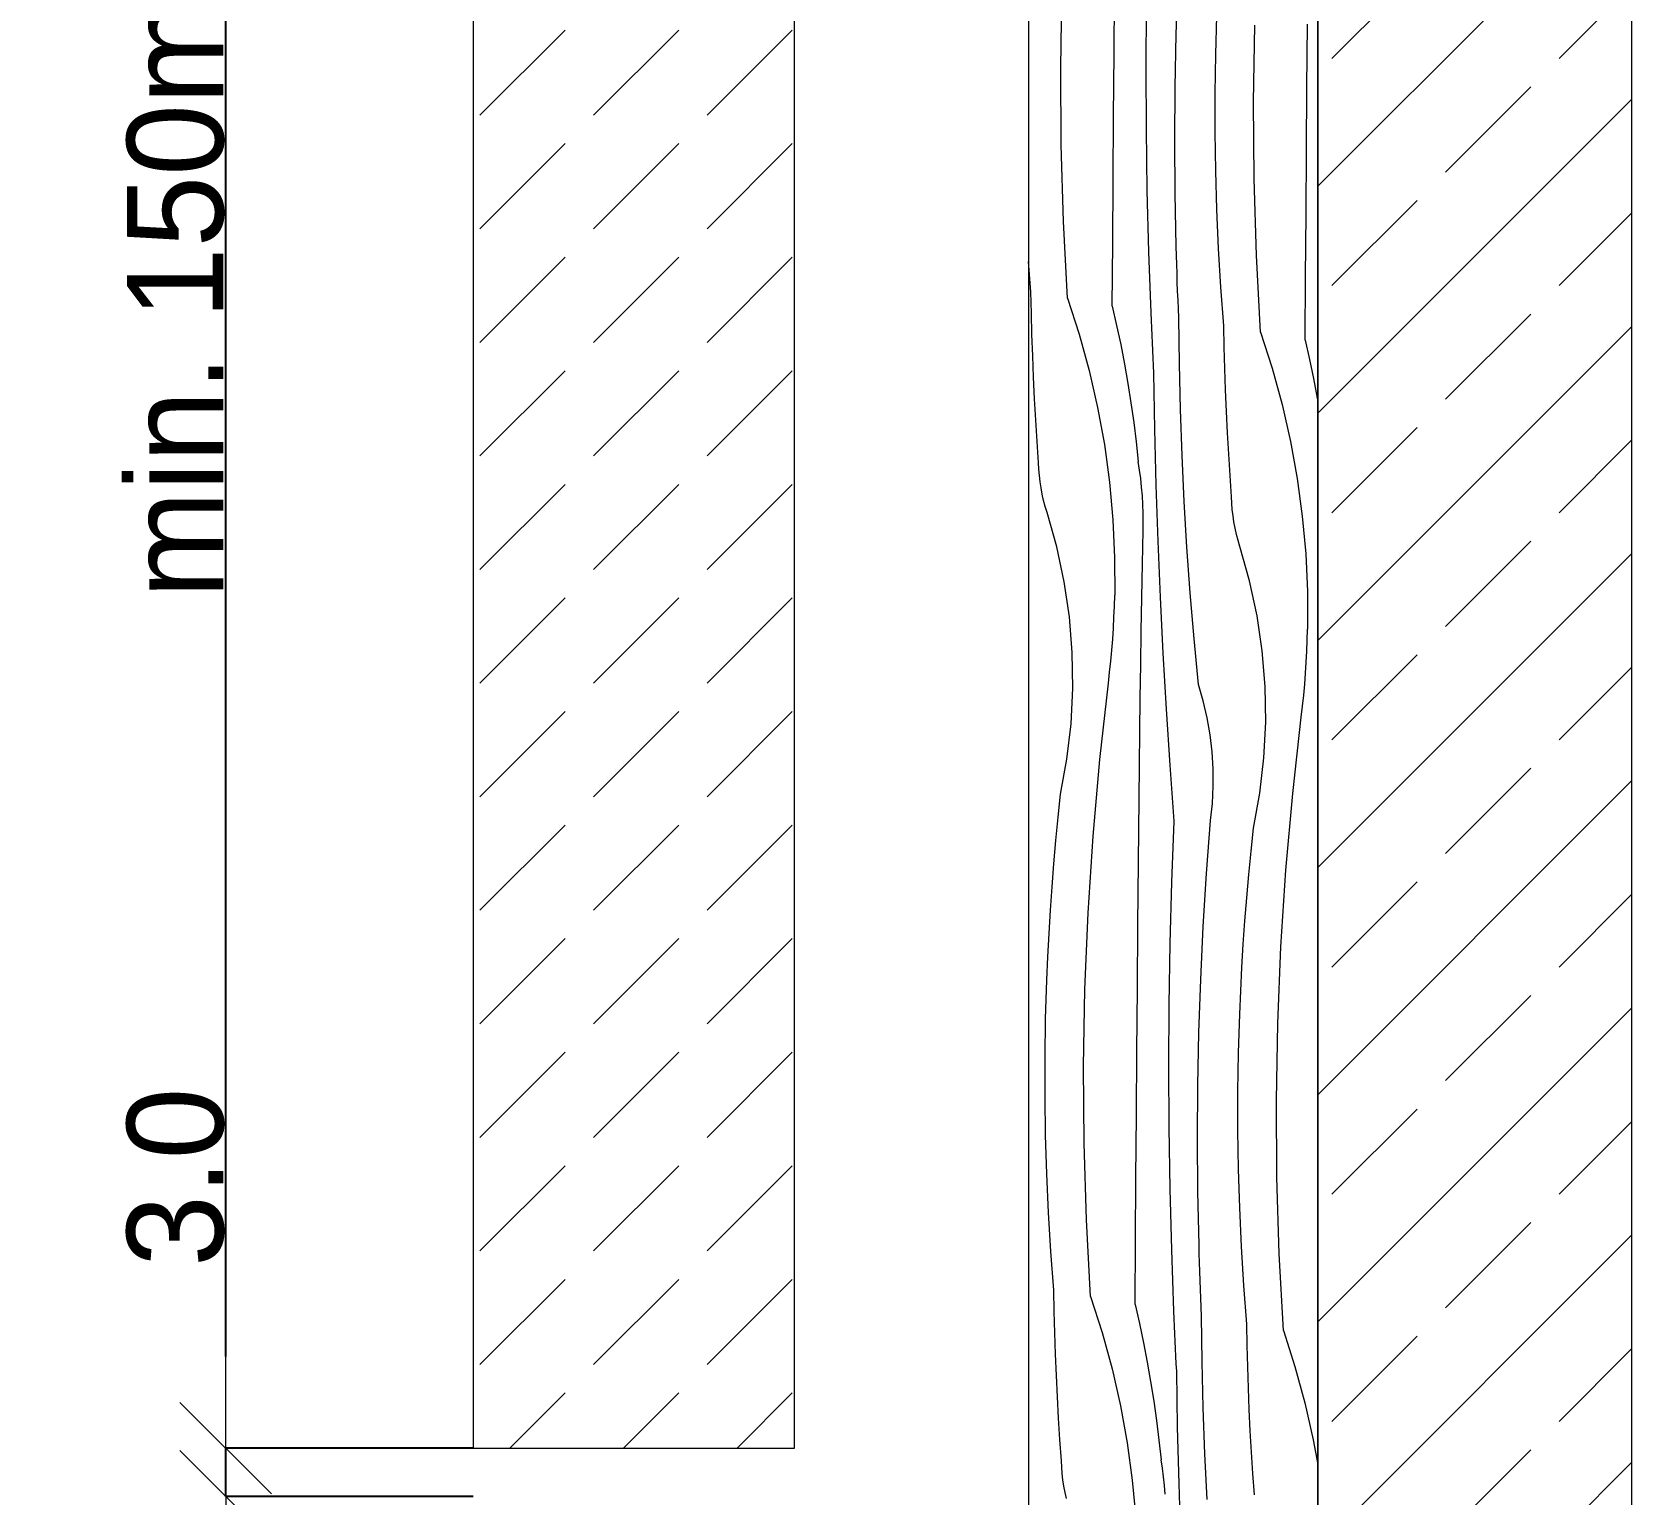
# Model space of a CAD drawing. Header units: millimetres. Extents: x -7826 to 55813, y 465 to 25965.
# Drawn here: x 48603 to 49599, y 7634 to 8545 of the extents above; entities that cross this region are included whole.
import ezdxf

# ---------------------------------------------------------------- set-up
doc = ezdxf.new("R2010")
doc.units = ezdxf.units.MM
doc.layers.add('2D Drafting - General2', color=251, linetype='Continuous', lineweight=15)
doc.layers.add('2D Drafting - General81', color=251, linetype='Continuous', lineweight=20)
doc.layers.add('Wymiarowanie', color=7, linetype='Continuous')
doc.styles.add('GENERATED_STYLE_3', font='kartika.ttf')
doc.dimstyles.new('GENERATED_STYLE__7', dxfattribs={"dimtxt": 60.000002, "dimasz": 57, "dimexe": 0.18, "dimexo": 0, "dimgap": 0.09, "dimtad": 1, "dimdec": 1, "dimlfac": 0.1, "dimzin": 0, "dimdsep": 46, "dimtxsty": 'GENERATED_STYLE_3', "dimblk": 'ARROWHEAD_6', "dimblk1": 'ARROWHEAD_6', "dimblk2": 'ARROWHEAD_6', "dimcen": 0.09, "dimclrd": 161, "dimclre": 161, "dimclrt": 161, "dimadec": 0, "dimazin": 0, "dimtfac": 1, "dimtdec": 4, "dimtmove": 0, "dimatfit": 3, "dimfxl": 0, "dimtolj": 1, "dimtzin": 0, "dimarcsym": 0})

# ---------------------------------------------------------------- blocks, each defined once
blk = doc.blocks.new('*X18')
at = {"layer": '2D Drafting - General81', "linetype": 'Continuous'}
for p, q in [((-49488.33, 57184.71), (-49487.21, 57217.74)), ((-49560.13, 57163.72), (-49559.3, 57211.53)), ((-49526.95, 57172.83), (-49526.64, 57212.17)), ((-49507.02, 57163.78), (-49506.79, 57201.94)), ((-49463.68, 57172.09), (-49462.95, 57196.23)), ((-49440.06, 57142.55), (-49439.23, 57190.36)), ((-49406.89, 57151.66), (-49406.58, 57191)), ((-49488.99, 57151.67), (-49488.33, 57184.71)), ((-49527.25, 57133.48), (-49526.95, 57172.83)), ((-49464.05, 57147.95), (-49463.68, 57172.09)), ((-49559.84, 57115.9), (-49560.13, 57163.72)), ((-49506.85, 57125.62), (-49507.02, 57163.78)), ((-49489.21, 57118.62), (-49488.99, 57151.67)), ((-49464.05, 57123.8), (-49464.05, 57147.95)), ((-49407.18, 57112.31), (-49406.89, 57151.66)), ((-49439.77, 57094.73), (-49440.06, 57142.55)), ((-49527.54, 57094.14), (-49527.25, 57133.48)), ((-49506.28, 57087.47), (-49506.85, 57125.62)), ((-49558.41, 57068.1), (-49559.84, 57115.9)), ((-49488.97, 57085.58), (-49489.21, 57118.62)), ((-49463.69, 57099.65), (-49464.05, 57123.8)), ((-49407.47, 57072.97), (-49407.18, 57112.31)), ((-49462.97, 57075.52), (-49463.69, 57099.65)), ((-49527.81, 57054.79), (-49527.54, 57094.14)), ((-49505.3, 57049.33), (-49506.28, 57087.47)), ((-49488.29, 57052.54), (-49488.97, 57085.58)), ((-49438.35, 57046.93), (-49439.77, 57094.73)), ((-49461.88, 57051.39), (-49462.97, 57075.52)), ((-49555.86, 57020.35), (-49558.41, 57068.1)), ((-49407.74, 57033.62), (-49407.47, 57072.97)), ((-49528.06, 57015.45), (-49527.81, 57054.79)), ((-49503.92, 57011.19), (-49505.3, 57049.33)), ((-49488.13, 57046.99), (-49488.29, 57052.54)), ((-49487.96, 57041.44), (-49488.13, 57046.99)), ((-49460.43, 57027.29), (-49461.88, 57051.39)), ((-49435.8, 56999.18), (-49438.35, 57046.93)), ((-49578.69, 57024.38), (-49580.11, 57043.29)), ((-49487.77, 57035.89), (-49487.96, 57041.44)), ((-49487.58, 57030.34), (-49487.77, 57035.89)), ((-49487.37, 57024.79), (-49487.58, 57030.34)), ((-49458.62, 57003.21), (-49460.43, 57027.29)), ((-49407.99, 56994.28), (-49407.74, 57033.62)), ((-49578.43, 57011.06), (-49578.69, 57024.38)), ((-49555.86, 57020.35), (-49548.64, 56997.97)), ((-49487.14, 57019.24), (-49487.37, 57024.79)), ((-49486.91, 57013.7), (-49487.14, 57019.24)), ((-49578.06, 56997.75), (-49578.43, 57011.06)), ((-49528.06, 57015.45), (-49525.35, 57003.48)), ((-49503.72, 57006.52), (-49503.92, 57011.19)), ((-49503.52, 57001.84), (-49503.72, 57006.52)), ((-49486.66, 57008.15), (-49486.91, 57013.7)), ((-49486.32, 56979.57), (-49486.66, 57008.15)), ((-49577.61, 56984.43), (-49578.06, 56997.75)), ((-49548.64, 56997.97), (-49542.41, 56975.29)), ((-49525.35, 57003.48), (-49522.84, 56991.47)), ((-49503.31, 56997.17), (-49503.52, 57001.84)), ((-49503.09, 56992.5), (-49503.31, 56997.17)), ((-49458.36, 56989.89), (-49458.62, 57003.21)), ((-49435.8, 56999.18), (-49428.57, 56976.8)), ((-49522.84, 56991.47), (-49520.52, 56979.42)), ((-49502.87, 56987.82), (-49503.09, 56992.5)), ((-49502.64, 56983.15), (-49502.87, 56987.82)), ((-49458, 56976.57), (-49458.36, 56989.89)), ((-49407.99, 56994.28), (-49405.28, 56982.31)), ((-49577.06, 56971.13), (-49577.61, 56984.43)), ((-49520.52, 56979.42), (-49518.39, 56967.34)), ((-49502.41, 56978.48), (-49502.64, 56983.15)), ((-49502.17, 56973.8), (-49502.41, 56978.48)), ((-49485.64, 56951), (-49486.32, 56979.57)), ((-49457.54, 56963.26), (-49458, 56976.57)), ((-49428.57, 56976.8), (-49422.35, 56954.12)), ((-49405.28, 56982.31), (-49402.77, 56970.3)), ((-49576.42, 56957.82), (-49577.06, 56971.13)), ((-49542.41, 56975.29), (-49537.2, 56952.36)), ((-49518.39, 56967.34), (-49516.47, 56955.22)), ((-49501.59, 56938.9), (-49502.17, 56973.8)), ((-49402.77, 56970.3), (-49400.45, 56958.25)), ((-49575.68, 56944.52), (-49576.42, 56957.82)), ((-49456.99, 56949.95), (-49457.54, 56963.26)), ((-49400.45, 56958.25), (-49400.11, 56956.35)), ((-49537.2, 56952.36), (-49533, 56929.21)), ((-49516.47, 56955.22), (-49514.74, 56943.07)), ((-49484.62, 56922.44), (-49485.64, 56951)), ((-49456.35, 56936.65), (-49456.99, 56949.95)), ((-49422.35, 56954.12), (-49417.13, 56931.18)), ((-49574.85, 56931.23), (-49575.68, 56944.52)), ((-49514.74, 56943.07), (-49513.22, 56930.9)), ((-49500.72, 56904), (-49501.59, 56938.9)), ((-49455.61, 56923.35), (-49456.35, 56936.65)), ((-49573.92, 56917.94), (-49574.85, 56931.23)), ((-49533, 56929.21), (-49529.84, 56905.91)), ((-49513.22, 56930.9), (-49511.89, 56918.7)), ((-49417.13, 56931.18), (-49412.94, 56908.04)), ((-49573.75, 56913.99), (-49573.92, 56917.94)), ((-49511.06, 56913.38), (-49511.89, 56918.7)), ((-49483.26, 56893.89), (-49484.62, 56922.44)), ((-49454.78, 56910.06), (-49455.61, 56923.35)), ((-49573.43, 56910.06), (-49573.75, 56913.99)), ((-49572.98, 56906.14), (-49573.43, 56910.06)), ((-49572.39, 56902.23), (-49572.98, 56906.14)), ((-49510.36, 56908.05), (-49511.06, 56913.38)), ((-49509.79, 56902.7), (-49510.36, 56908.05)), ((-49453.86, 56896.77), (-49454.78, 56910.06)), ((-49412.94, 56908.04), (-49409.77, 56884.74)), ((-49571.66, 56898.35), (-49572.39, 56902.23)), ((-49570.8, 56894.5), (-49571.66, 56898.35)), ((-49529.84, 56905.91), (-49527.71, 56882.48)), ((-49509.34, 56897.34), (-49509.79, 56902.7)), ((-49509.02, 56891.97), (-49509.34, 56897.34)), ((-49499.56, 56869.1), (-49500.72, 56904)), ((-49453.68, 56892.82), (-49453.86, 56896.77)), ((-49569.8, 56890.68), (-49570.8, 56894.5)), ((-49568.67, 56886.89), (-49569.8, 56890.68)), ((-49562.63, 56865.55), (-49568.67, 56886.89)), ((-49508.82, 56886.59), (-49509.02, 56891.97)), ((-49508.75, 56881.21), (-49508.82, 56886.59)), ((-49481.57, 56865.36), (-49483.26, 56893.89)), ((-49453.36, 56888.89), (-49453.68, 56892.82)), ((-49452.91, 56884.96), (-49453.36, 56888.89)), ((-49527.71, 56882.48), (-49526.61, 56858.99)), ((-49508.81, 56875.83), (-49508.75, 56881.21)), ((-49452.32, 56881.06), (-49452.91, 56884.96)), ((-49451.59, 56877.18), (-49452.32, 56881.06)), ((-49450.73, 56873.33), (-49451.59, 56877.18)), ((-49409.77, 56884.74), (-49407.64, 56861.31)), ((-49509.25, 56854.94), (-49508.81, 56875.83)), ((-49498.11, 56834.22), (-49499.56, 56869.1)), ((-49449.73, 56869.5), (-49450.73, 56873.33)), ((-49448.6, 56865.72), (-49449.73, 56869.5)), ((-49557.99, 56843.86), (-49562.63, 56865.55)), ((-49526.61, 56858.99), (-49526.56, 56835.47)), ((-49479.54, 56836.85), (-49481.57, 56865.36)), ((-49442.56, 56844.38), (-49448.6, 56865.72)), ((-49407.64, 56861.31), (-49406.55, 56837.82)), ((-49509.66, 56834.05), (-49509.25, 56854.94)), ((-49554.78, 56821.92), (-49557.99, 56843.86)), ((-49477.17, 56808.37), (-49479.54, 56836.85)), ((-49437.93, 56822.69), (-49442.56, 56844.38)), ((-49406.55, 56837.82), (-49406.5, 56814.3)), ((-49527.02, 56821.74), (-49526.75, 56828.6)), ((-49526.75, 56828.6), (-49526.56, 56835.47)), ((-49510.04, 56813.16), (-49509.66, 56834.05)), ((-49496.38, 56799.35), (-49498.11, 56834.22)), ((-49552.99, 56799.81), (-49554.78, 56821.92)), ((-49527.38, 56814.87), (-49527.02, 56821.74)), ((-49434.71, 56800.75), (-49437.93, 56822.69)), ((-49528.36, 56801.17), (-49527.82, 56808.02)), ((-49527.82, 56808.02), (-49527.38, 56814.87)), ((-49510.38, 56792.27), (-49510.04, 56813.16)), ((-49474.46, 56779.92), (-49477.17, 56808.37)), ((-49406.95, 56800.57), (-49406.68, 56807.43)), ((-49406.68, 56807.43), (-49406.5, 56814.3)), ((-49552.65, 56777.63), (-49552.99, 56799.81)), ((-49528.99, 56794.32), (-49528.36, 56801.17)), ((-49494.36, 56764.5), (-49496.38, 56799.35)), ((-49432.92, 56778.64), (-49434.71, 56800.75)), ((-49407.31, 56793.7), (-49406.95, 56800.57)), ((-49530.5, 56780.67), (-49529.7, 56787.49)), ((-49529.7, 56787.49), (-49528.99, 56794.32)), ((-49510.69, 56771.37), (-49510.38, 56792.27)), ((-49408.29, 56780), (-49407.76, 56786.85)), ((-49407.76, 56786.85), (-49407.31, 56793.7)), ((-49553.75, 56755.48), (-49552.65, 56777.63)), ((-49535.83, 56733.15), (-49530.5, 56780.67)), ((-49471.42, 56769.63), (-49474.46, 56779.92)), ((-49432.58, 56756.46), (-49432.92, 56778.64)), ((-49408.92, 56773.15), (-49408.29, 56780)), ((-49510.96, 56750.48), (-49510.69, 56771.37)), ((-49468.97, 56759.19), (-49471.42, 56769.63)), ((-49409.63, 56766.32), (-49408.92, 56773.15)), ((-49492.05, 56729.66), (-49494.36, 56764.5)), ((-49467.12, 56748.63), (-49468.97, 56759.19)), ((-49415.77, 56711.98), (-49410.43, 56759.5)), ((-49410.43, 56759.5), (-49409.63, 56766.32)), ((-49556.28, 56733.45), (-49553.75, 56755.48)), ((-49511.21, 56729.59), (-49510.96, 56750.48)), ((-49465.87, 56737.98), (-49467.12, 56748.63)), ((-49433.68, 56734.31), (-49432.58, 56756.46)), ((-49465.23, 56727.27), (-49465.87, 56737.98)), ((-49560.25, 56711.62), (-49556.28, 56733.45)), ((-49540.04, 56685.51), (-49535.83, 56733.15)), ((-49511.41, 56708.69), (-49511.21, 56729.59)), ((-49489.46, 56694.85), (-49492.05, 56729.66)), ((-49465.2, 56716.54), (-49465.23, 56727.27)), ((-49436.22, 56712.27), (-49433.68, 56734.31)), ((-49561.77, 56697.19), (-49560.25, 56711.62)), ((-49511.77, 56669.35), (-49511.41, 56708.69)), ((-49465.77, 56705.83), (-49465.2, 56716.54)), ((-49440.18, 56690.45), (-49436.22, 56712.27)), ((-49419.97, 56664.34), (-49415.77, 56711.98)), ((-49563.17, 56682.75), (-49561.77, 56697.19)), ((-49466.96, 56695.17), (-49465.77, 56705.83)), ((-49490.9, 56656.72), (-49489.46, 56694.85)), ((-49469.42, 56662.22), (-49466.96, 56695.17)), ((-49441.71, 56676.02), (-49440.18, 56690.45)), ((-49564.44, 56668.3), (-49563.17, 56682.75)), ((-49543.13, 56637.8), (-49540.04, 56685.51)), ((-49565.57, 56653.83), (-49564.44, 56668.3)), ((-49512.11, 56630.01), (-49511.77, 56669.35)), ((-49443.1, 56661.58), (-49441.71, 56676.02)), ((-49471.43, 56629.24), (-49469.42, 56662.22)), ((-49444.37, 56647.13), (-49443.1, 56661.58)), ((-49423.06, 56616.62), (-49419.97, 56664.34)), ((-49566.58, 56639.36), (-49565.57, 56653.83)), ((-49491.94, 56618.58), (-49490.9, 56656.72)), ((-49445.51, 56632.66), (-49444.37, 56647.13)), ((-49567.45, 56624.88), (-49566.58, 56639.36)), ((-49545.09, 56590.02), (-49543.13, 56637.8)), ((-49512.43, 56590.66), (-49512.11, 56630.01)), ((-49473, 56596.23), (-49471.43, 56629.24)), ((-49446.51, 56618.19), (-49445.51, 56632.66)), ((-49568.2, 56610.39), (-49567.45, 56624.88)), ((-49492.58, 56580.43), (-49491.94, 56618.58)), ((-49447.38, 56603.71), (-49446.51, 56618.19)), ((-49568.81, 56595.89), (-49568.2, 56610.39)), ((-49425.02, 56568.85), (-49423.06, 56616.62)), ((-49448.13, 56589.22), (-49447.38, 56603.71)), ((-49569.54, 56571.75), (-49568.81, 56595.89)), ((-49545.92, 56542.21), (-49545.09, 56590.02)), ((-49512.74, 56551.32), (-49512.43, 56590.66)), ((-49474.12, 56563.2), (-49473, 56596.23)), ((-49448.74, 56574.72), (-49448.13, 56589.22)), ((-49492.81, 56542.27), (-49492.58, 56580.43)), ((-49569.9, 56547.61), (-49569.54, 56571.75)), ((-49449.47, 56550.58), (-49448.74, 56574.72)), ((-49425.85, 56521.04), (-49425.02, 56568.85)), ((-49474.78, 56530.16), (-49474.12, 56563.2)), ((-49569.91, 56523.46), (-49569.9, 56547.61)), ((-49513.04, 56511.97), (-49512.74, 56551.32)), ((-49449.84, 56526.44), (-49449.47, 56550.58)), ((-49545.62, 56494.39), (-49545.92, 56542.21)), ((-49492.64, 56504.11), (-49492.81, 56542.27)), ((-49475, 56497.11), (-49474.78, 56530.16)), ((-49569.55, 56499.31), (-49569.91, 56523.46)), ((-49449.84, 56502.29), (-49449.84, 56526.44)), ((-49425.56, 56473.22), (-49425.85, 56521.04)), ((-49513.32, 56472.63), (-49513.04, 56511.97)), ((-49568.82, 56475.18), (-49569.55, 56499.31)), ((-49492.06, 56465.96), (-49492.64, 56504.11)), ((-49449.48, 56478.14), (-49449.84, 56502.29)), ((-49544.2, 56446.59), (-49545.62, 56494.39)), ((-49474.76, 56464.07), (-49475, 56497.11)), ((-49448.76, 56454.01), (-49449.48, 56478.14)), ((-49567.74, 56451.05), (-49568.82, 56475.18)), ((-49513.59, 56433.28), (-49513.32, 56472.63)), ((-49424.13, 56425.42), (-49425.56, 56473.22)), ((-49491.09, 56427.82), (-49492.06, 56465.96)), ((-49474.08, 56431.03), (-49474.76, 56464.07)), ((-49566.29, 56426.95), (-49567.74, 56451.05)), ((-49447.67, 56429.88), (-49448.76, 56454.01)), ((-49541.65, 56398.84), (-49544.2, 56446.59)), ((-49513.85, 56393.94), (-49513.59, 56433.28)), ((-49473.92, 56425.48), (-49474.08, 56431.03)), ((-49446.22, 56405.78), (-49447.67, 56429.88)), ((-49564.48, 56402.87), (-49566.29, 56426.95)), ((-49489.71, 56389.68), (-49491.09, 56427.82)), ((-49473.75, 56419.93), (-49473.92, 56425.48)), ((-49473.56, 56414.38), (-49473.75, 56419.93)), ((-49421.58, 56377.67), (-49424.13, 56425.42)), ((-49473.36, 56408.83), (-49473.56, 56414.38)), ((-49473.15, 56403.28), (-49473.36, 56408.83)), ((-49564.21, 56389.55), (-49564.48, 56402.87)), ((-49541.65, 56398.84), (-49534.43, 56376.46)), ((-49472.93, 56397.73), (-49473.15, 56403.28)), ((-49444.41, 56381.7), (-49446.22, 56405.78)), ((-49563.85, 56376.24), (-49564.21, 56389.55)), ((-49513.85, 56393.94), (-49511.14, 56381.97)), ((-49489.51, 56385.01), (-49489.71, 56389.68)), ((-49472.7, 56392.19), (-49472.93, 56397.73)), ((-49472.45, 56386.64), (-49472.7, 56392.19)), ((-49511.14, 56381.97), (-49508.62, 56369.96)), ((-49489.31, 56380.33), (-49489.51, 56385.01)), ((-49489.1, 56375.66), (-49489.31, 56380.33)), ((-49472.11, 56358.06), (-49472.45, 56386.64)), ((-49444.15, 56368.38), (-49444.41, 56381.7)), ((-49563.4, 56362.92), (-49563.85, 56376.24)), ((-49534.43, 56376.46), (-49528.2, 56353.78)), ((-49508.62, 56369.96), (-49506.3, 56357.91)), ((-49488.88, 56370.99), (-49489.1, 56375.66)), ((-49488.66, 56366.31), (-49488.88, 56370.99)), ((-49443.79, 56355.06), (-49444.15, 56368.38)), ((-49421.58, 56377.67), (-49414.36, 56355.29)), ((-49562.85, 56349.62), (-49563.4, 56362.92)), ((-49488.43, 56361.64), (-49488.66, 56366.31)), ((-49488.2, 56356.97), (-49488.43, 56361.64)), ((-49562.21, 56336.31), (-49562.85, 56349.62)), ((-49528.2, 56353.78), (-49522.99, 56330.85)), ((-49506.3, 56357.91), (-49504.18, 56345.83)), ((-49487.96, 56352.29), (-49488.2, 56356.97)), ((-49487.38, 56317.39), (-49487.96, 56352.29)), ((-49471.43, 56329.49), (-49472.11, 56358.06)), ((-49443.33, 56341.75), (-49443.79, 56355.06)), ((-49414.36, 56355.29), (-49408.13, 56332.61)), ((-49504.18, 56345.83), (-49502.26, 56333.71)), ((-49442.78, 56328.44), (-49443.33, 56341.75)), ((-49561.47, 56323.01), (-49562.21, 56336.31)), ((-49522.99, 56330.85), (-49518.79, 56307.7)), ((-49502.26, 56333.71), (-49500.53, 56321.56)), ((-49470.41, 56300.93), (-49471.43, 56329.49)), ((-49442.14, 56315.14), (-49442.78, 56328.44)), ((-49408.13, 56332.61), (-49402.92, 56309.67)), ((-49560.64, 56309.72), (-49561.47, 56323.01)), ((-49500.53, 56321.56), (-49499.01, 56309.39)), ((-49559.71, 56296.43), (-49560.64, 56309.72)), ((-49499.01, 56309.39), (-49497.68, 56297.19)), ((-49486.5, 56282.49), (-49487.38, 56317.39)), ((-49441.4, 56301.84), (-49442.14, 56315.14)), ((-49402.92, 56309.67), (-49400.11, 56294.2)), ((-49518.79, 56307.7), (-49515.63, 56284.4)), ((-49469.05, 56272.38), (-49470.41, 56300.93)), ((-49440.57, 56288.55), (-49441.4, 56301.84)), ((-49559.53, 56292.48), (-49559.71, 56296.43)), ((-49559.22, 56288.55), (-49559.53, 56292.48)), ((-49496.85, 56291.87), (-49497.68, 56297.19)), ((-49496.15, 56286.54), (-49496.85, 56291.87)), ((-49558.77, 56284.63), (-49559.22, 56288.55)), ((-49558.17, 56280.72), (-49558.77, 56284.63)), ((-49557.45, 56276.84), (-49558.17, 56280.72)), ((-49515.63, 56284.4), (-49513.49, 56260.97)), ((-49495.58, 56281.19), (-49496.15, 56286.54)), ((-49495.13, 56275.83), (-49495.58, 56281.19)), ((-49485.35, 56247.59), (-49486.5, 56282.49)), ((-49439.64, 56275.26), (-49440.57, 56288.55)), ((-49556.58, 56272.99), (-49557.45, 56276.84))]:
    blk.add_line(p, q, dxfattribs=at)
blk = doc.blocks.new('Wype_nienie_23')
at = {"layer": '2D Drafting - General2', "linetype": 'Continuous'}
for p, q in [((-49580.11, 58144.23), (-49580.11, 54434.6)), ((-49400.11, 54434.6), (-49400.11, 58144.23))]:
    blk.add_line(p, q, dxfattribs=at)
at = {"layer": '2D Drafting - General81', "linetype": 'Continuous'}
blk.add_blockref('*X18', (0, 0), dxfattribs=at)
blk = doc.blocks.new('ARROWHEAD_6')
at = {"color": 0, "linetype": 'Continuous', "lineweight": 0}
for p, q in [((-0.5, -0.5), (0.5, 0.5)), ((0, 0), (-1, 0))]:
    blk.add_line(p, q, dxfattribs=at)
blk = doc.blocks.new('*D87')
at = {"layer": 'Defpoints', "color": 0, "linetype": 'Continuous'}
for p in [(48724.01, 7632.86), (48877.99, 7632.86), (48872.9, 6133.28)]:
    blk.add_point(p, dxfattribs=at)
at = {"layer": 'Wymiarowanie', "color": 161, "linetype": 'Continuous', "lineweight": -2}
for p, q in [((48877.99, 7632.86), (48723.83, 7632.86)), ((48724.01, 6190.28), (48724.01, 7575.86)), ((48872.9, 6133.28), (48723.83, 6133.28))]:
    blk.add_line(p, q, dxfattribs=at)
at = {"layer": 'Wymiarowanie', "color": 161, "linetype": 'Continuous', "lineweight": -2, "xscale": 56.99999999999999, "yscale": 56.99999999999999, "zscale": 56.99999999999999}
for p, rotation in [((48724.01, 7632.86), 90), ((48724.01, 6133.28), 270)]:
    blk.add_blockref('ARROWHEAD_6', p, dxfattribs=dict(at, rotation=rotation))
at = {"layer": 'Wymiarowanie', "color": 161, "linetype": 'Continuous', "lineweight": 25, "insert": (48692.87, 6883.07), "char_height": 60, "attachment_point": 5, "rotation": 90, "style": 'GENERATED_STYLE_3'}
blk.add_mtext('\\A1;min. 150mm', dxfattribs=at)
blk = doc.blocks.new('*D116')
at = {"layer": 'Defpoints', "color": 0, "linetype": 'Continuous'}
for p in [(48724.01, 7662.86), (48877.99, 7662.86), (48877.99, 7632.86)]:
    blk.add_point(p, dxfattribs=at)
at = {"layer": 'Wymiarowanie', "color": 161, "linetype": 'Continuous', "lineweight": -2}
for p, q in [((48724.01, 7719.86), (48724.01, 7886.2)), ((48877.99, 7662.86), (48723.83, 7662.86)), ((48724.01, 7632.86), (48724.01, 7662.86)), ((48877.99, 7632.86), (48723.83, 7632.86)), ((48724.01, 7575.86), (48724.01, 7518.86))]:
    blk.add_line(p, q, dxfattribs=at)
at = {"layer": 'Wymiarowanie', "color": 161, "linetype": 'Continuous', "lineweight": -2, "xscale": 56.99999999999999, "yscale": 56.99999999999999, "zscale": 56.99999999999999}
for p, rotation in [((48724.01, 7662.86), 270), ((48724.01, 7632.86), 90)]:
    blk.add_blockref('ARROWHEAD_6', p, dxfattribs=dict(at, rotation=rotation))
at = {"layer": 'Wymiarowanie', "color": 161, "linetype": 'Continuous', "lineweight": 25, "insert": (48692.87, 7831.53), "char_height": 60, "attachment_point": 5, "rotation": 90, "style": 'GENERATED_STYLE_3'}
blk.add_mtext('\\A1;3.0', dxfattribs=at)
blk = doc.blocks.new('*D117')
at = {"layer": 'Defpoints', "color": 0, "linetype": 'Continuous'}
for p in [(48724.01, 9162.44), (48872.9, 9162.44), (48877.99, 7662.86)]:
    blk.add_point(p, dxfattribs=at)
at = {"layer": 'Wymiarowanie', "color": 161, "linetype": 'Continuous', "lineweight": -2}
for p, q in [((48872.9, 9162.44), (48723.83, 9162.44)), ((48724.01, 7719.86), (48724.01, 9105.44)), ((48877.99, 7662.86), (48723.83, 7662.86))]:
    blk.add_line(p, q, dxfattribs=at)
at = {"layer": 'Wymiarowanie', "color": 161, "linetype": 'Continuous', "lineweight": -2, "xscale": 56.99999999999999, "yscale": 56.99999999999999, "zscale": 56.99999999999999}
for p, rotation in [((48724.01, 9162.44), 90), ((48724.01, 7662.86), 270)]:
    blk.add_blockref('ARROWHEAD_6', p, dxfattribs=dict(at, rotation=rotation))
at = {"layer": 'Wymiarowanie', "color": 161, "linetype": 'Continuous', "lineweight": 25, "insert": (48692.87, 8412.65), "char_height": 60, "attachment_point": 5, "rotation": 90, "style": 'GENERATED_STYLE_3'}
blk.add_mtext('\\A1;min. 150mm', dxfattribs=at)

msp = doc.modelspace()

# ---------------------------------------------------------------- hatches: boundary and pattern name
at = {"layer": '2D Drafting - General81', "linetype": 'Continuous'}
h = msp.add_hatch(dxfattribs=at)
h.set_pattern_fill('BETON', color=256, style=0, pattern_type=2)
h.set_pattern_definition([(45, (98803.87, -48641.55), (-70.71068, 70.71068), [75, -25]), (45, (98803.87, -48570.84), (-70.71068, 70.71068), [75, -25])])
h.paths.add_polyline_path([(48877.99, 7662.86), (49077.99, 7662.86), (49077.99, 9502.67), (48877.99, 9502.67)])
h = msp.add_hatch(dxfattribs=at)
h.set_pattern_fill('SOLID___DASHED', color=256, style=0, pattern_type=2)
h.set_pattern_definition([(45, (98803.87, -48641.55), (-70.71068, 70.71068), []), (45, (98768.52, -48606.2), (-70.71068, 70.71068), [75, -25])])
h.paths.add_polyline_path([(49403.76, 5793.05), (49599.3, 5793.05), (49599.3, 9502.67), (49403.76, 9502.67)])

# ---------------------------------------------------------------- linework, layer by layer
at = {"layer": '2D Drafting - General2', "linetype": 'Continuous', "flags": 128}
for points in [[(48877.99, 7662.86), (49077.99, 7662.86), (49077.99, 9502.67), (48877.99, 9502.67)], [(49403.76, 5793.05), (49599.3, 5793.05), (49599.3, 9502.67), (49403.76, 9502.67)]]:
    msp.add_lwpolyline(points, close=True, dxfattribs=at)

# ---------------------------------------------------------------- block references
at = {"layer": '2D Drafting - General81', "linetype": 'Continuous'}
msp.add_blockref('Wype_nienie_23', (98803.87, -48641.55), dxfattribs=at)

# ---------------------------------------------------------------- dimensions: what is measured, and where the dimension line sits
at = {"layer": 'Wymiarowanie', "color": 161, "linetype": 'Continuous', "lineweight": 25}
for base, p1, p2, picture, middle in [((48724.01, 9162.44), (48877.99, 7662.86), (48872.9, 9162.44), '*D117', (48692.87, 8412.65)), ((48724.01, 7632.86), (48872.9, 6133.28), (48877.99, 7632.86), '*D87', (48692.87, 6883.07))]:
    dim = msp.add_linear_dim(base=base, p1=p1, p2=p2, angle=90, text='min. 150mm', dimstyle='GENERATED_STYLE__7', dxfattribs=at)
    dim.commit()
    dim.dimension.update_dxf_attribs({"geometry": picture, "text_midpoint": middle})
dim = msp.add_linear_dim(base=(48724.01, 7662.86), p1=(48877.99, 7632.86), p2=(48877.99, 7662.86), angle=90, dimstyle='GENERATED_STYLE__7', dxfattribs=at)
dim.commit()
dim.dimension.update_dxf_attribs({"geometry": '*D116', "text_midpoint": (48692.87, 7831.53)})

doc.saveas('drawing.dxf')
